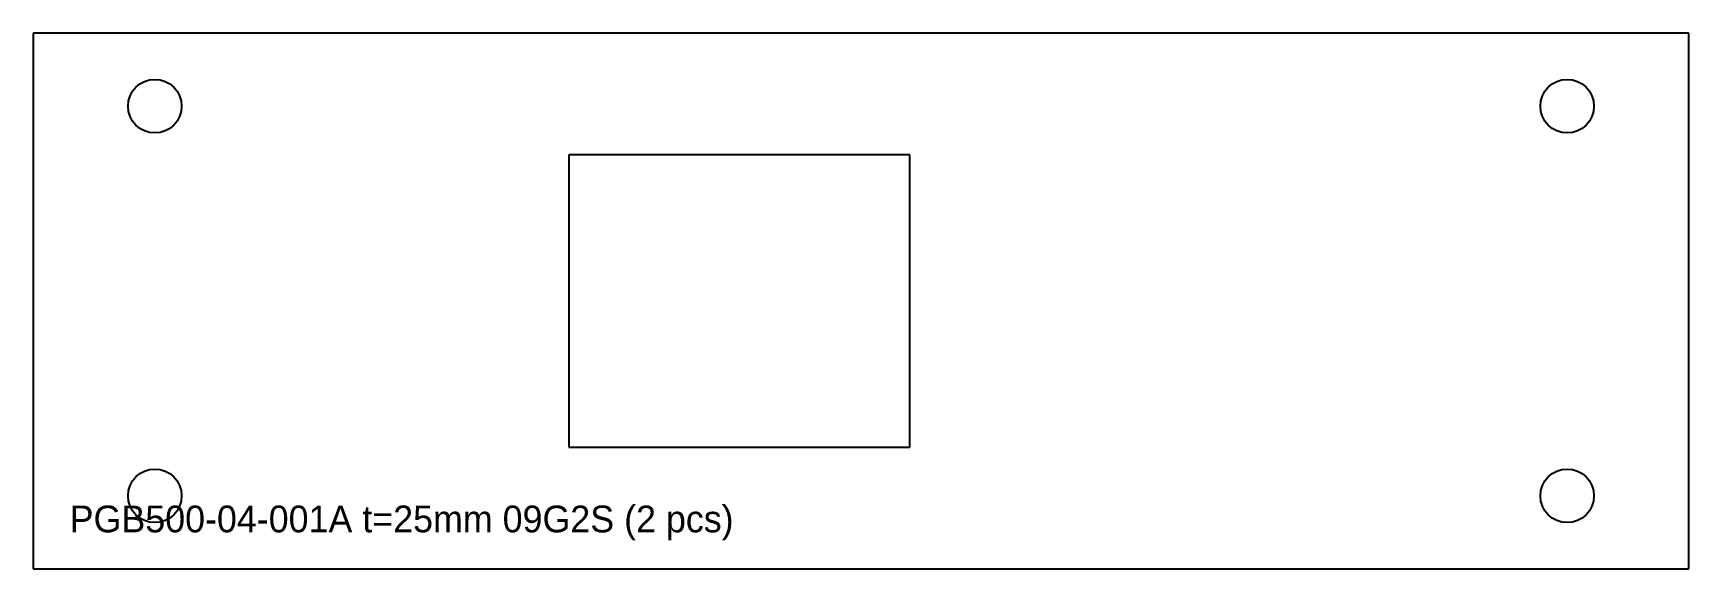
# Model space of a CAD drawing. Header units: millimetres. Extents: x -340 to 340, y -110 to 110.
import ezdxf

# ---------------------------------------------------------------- set-up
doc = ezdxf.new("R2010")
doc.units = ezdxf.units.MM

msp = doc.modelspace()

# ---------------------------------------------------------------- linework, layer by layer
at = {"layer": 'CUT_INNER'}
for p, q in [((20, 60), (-120, 60)), ((-120, 60), (-120, -60)), ((20, -60), (20, 60)), ((-120, -60), (20, -60))]:
    msp.add_line(p, q, dxfattribs=at)
for centre in [(-290, 80), (290, 80), (-290, -80), (290, -80)]:
    msp.add_circle(centre, 11, dxfattribs=at)
at = {"layer": 'CUT_OUTER'}
for p, q in [((340, 110), (-340, 110)), ((-340, 110), (-340, -110)), ((340, -110), (340, 110)), ((-340, -110), (340, -110))]:
    msp.add_line(p, q, dxfattribs=at)

# ---------------------------------------------------------------- texts
at = {"layer": 'MARKING'}
msp.add_text('PGB500-04-001A t=25mm 09G2S (2 pcs)', height=11, dxfattribs=at).set_placement((-325, -95))

doc.saveas('drawing.dxf')
